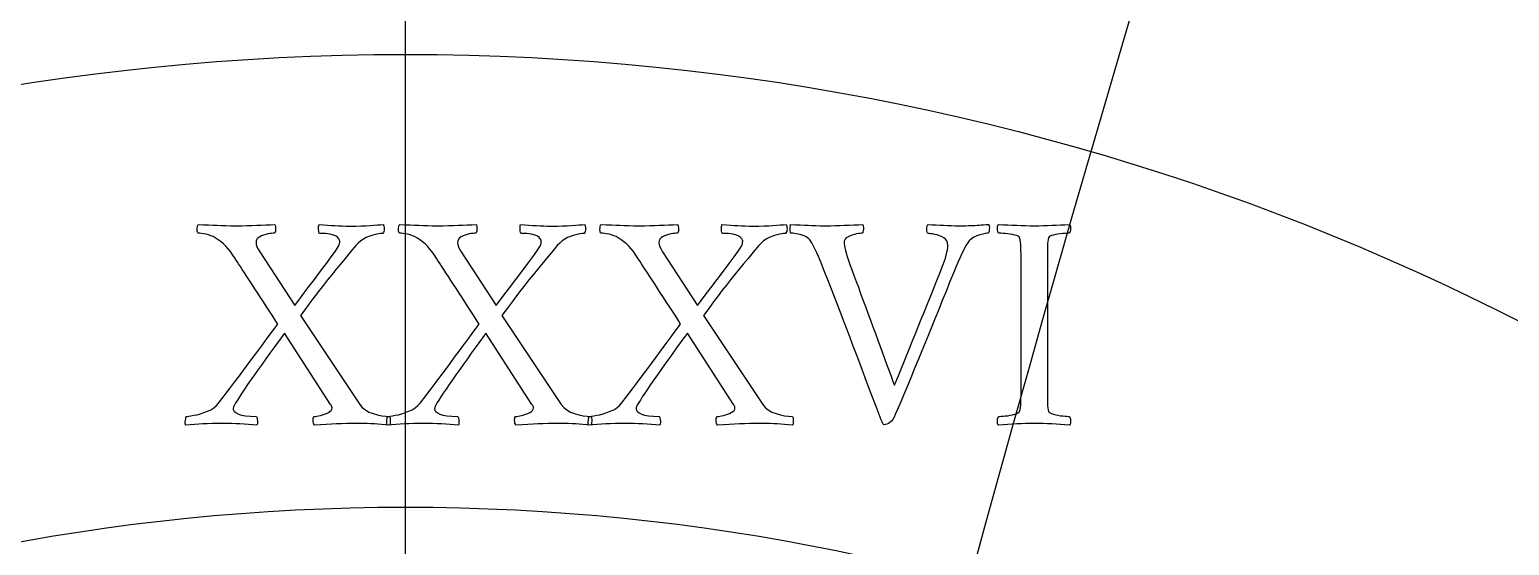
# Model space of a CAD drawing. Header units: millimetres. Extents: x -69 to 69, y -69 to 71.
# Drawn here: x -4.92 to 14.45, y 51.92 to 58.67 of the extents above; entities that cross this region are included whole.
import ezdxf

# ---------------------------------------------------------------- set-up
doc = ezdxf.new("R2010")
doc.units = ezdxf.units.MM
for name, color, linetype in [('ENGRAVE', 7, 'Continuous'), ('ENGRAVE_FINE', 8, 'Continuous'), ('TEXT', 5, 'Continuous')]:
    doc.layers.add(name, color=color, linetype=linetype)

msp = doc.modelspace()

# ---------------------------------------------------------------- linework, layer by layer
at = {"layer": 'ENGRAVE'}
msp.add_lwpolyline([(0, -68.4), (0, 68.4)], dxfattribs=at)
for centre, radius in [((0, 0), 68.4), ((0, 28.424), 36.7224), ((0, 26.228), 32.1226), ((0, 24.4499), 27.9737)]:
    msp.add_circle(centre, radius, dxfattribs=at)
msp.add_arc((0, 31.1576), 41.9068, 131.64088, 48.35912, dxfattribs=at)
at = {"layer": 'ENGRAVE_FINE'}
for centre, radius, start, end in [((-359.1049, -44.7739), 364.6446, 4.150866, 17.902688), ((-359.1049, -44.7739), 364.6446, 4.150866, 17.902688), ((359.1049, -44.7739), 364.6446, 162.097312, 175.849134), ((359.1049, -44.7739), 364.6446, 162.097312, 175.849134), ((-173.9699, -44.7739), 185.1349, 8.354592, 35.979906), ((-173.9699, -44.7739), 185.1349, 8.354592, 35.979906), ((173.9699, -44.7739), 185.1349, 144.020094, 171.645408), ((173.9699, -44.7739), 185.1349, 144.020094, 171.645408), ((-109.6732, -44.7739), 126.6398, 12.666469, 54.396525), ((-109.6732, -44.7739), 126.6398, 12.666469, 54.396525), ((109.6732, -44.7739), 126.6398, 125.603475, 167.333531), ((109.6732, -44.7739), 126.6398, 125.603475, 167.333531)]:
    msp.add_arc(centre, radius, start, end, dxfattribs=at)
at = {"layer": 'TEXT'}
for points in [[(-2.2147, 56.1073), (-2.1434, 56.1077), (-2.0752, 56.1088), (-2.0099, 56.1107), (-1.9477, 56.1134), (-1.8873, 56.1163), (-1.8274, 56.1189), (-1.768, 56.1213), (-1.7091, 56.1235), (-1.7055, 56.1134), (-1.703, 56.0992), (-1.7015, 56.081), (-1.701, 56.0588), (-1.702, 56.0375), (-1.705, 56.0224), (-1.7101, 56.0133), (-1.7172, 56.0102), (-1.7331, 56.0096), (-1.7526, 56.0077), (-1.7756, 56.0045), (-1.8021, 56.0001), (-1.8299, 55.994), (-1.8567, 55.986), (-1.8825, 55.9758), (-1.9073, 55.9637), (-1.9285, 55.9489), (-1.9437, 55.9308), (-1.9528, 55.9095), (-1.9558, 55.8848), (-1.9528, 55.8608), (-1.9437, 55.8333), (-1.9285, 55.8022), (-1.9073, 55.7675), (-1.4502, 55.0637), (-1.3622, 55.1812), (-1.2762, 55.2952), (-1.1923, 55.4057), (-1.1104, 55.5127), (-1.0351, 55.612), (-0.9708, 55.6998), (-0.9177, 55.7759), (-0.8758, 55.8403), (-0.8703, 55.8504), (-0.8662, 55.8606), (-0.8633, 55.8707), (-0.8616, 55.8808), (-0.8607, 55.8899), (-0.8601, 55.897), (-0.8597, 55.902), (-0.8596, 55.9051), (-0.8626, 55.9197), (-0.8717, 55.9354), (-0.8869, 55.9521), (-0.9081, 55.9698), (-0.9397, 55.9857), (-0.986, 55.9971), (-1.0469, 56.0039), (-1.1225, 56.0062), (-1.128, 56.0109), (-1.1321, 56.0208), (-1.135, 56.0361), (-1.1367, 56.0567), (-1.1371, 56.0784), (-1.1362, 56.0967), (-1.134, 56.1117), (-1.1306, 56.1235), (-1.0736, 56.1196), (-1.0199, 56.1159), (-0.9694, 56.1125), (-0.9223, 56.1093), (-0.8757, 56.1067), (-0.8267, 56.1048), (-0.7755, 56.1036), (-0.7221, 56.1033), (-0.6482, 56.1038), (-0.5805, 56.1053), (-0.5188, 56.1078), (-0.4632, 56.1114), (-0.4129, 56.1152), (-0.3671, 56.1184), (-0.3259, 56.1212), (-0.2892, 56.1235), (-0.2856, 56.1139), (-0.2827, 56.1012), (-0.2805, 56.0856), (-0.2791, 56.0669), (-0.2795, 56.0479), (-0.2827, 56.0315), (-0.2886, 56.0176), (-0.2973, 56.0062), (-0.3083, 56.0056), (-0.3251, 56.0037), (-0.3478, 56.0005), (-0.3762, 55.9961), (-0.4083, 55.9895), (-0.4419, 55.9799), (-0.4771, 55.9672), (-0.5137, 55.9516), (-0.5503, 55.9322), (-0.585, 55.9086), (-0.618, 55.8807), (-0.6492, 55.8484), (-0.7217, 55.7604), (-0.7893, 55.6785), (-0.8521, 55.6027), (-0.9102, 55.5329), (-0.9654, 55.4659), (-1.0199, 55.3984), (-1.0736, 55.3304), (-1.1266, 55.2619), (-1.1814, 55.1898), (-1.2409, 55.1112), (-1.3048, 55.026), (-1.3733, 54.9342), (-0.5967, 53.7692), (-0.5646, 53.7298), (-0.5249, 53.6964), (-0.4776, 53.6691), (-0.4227, 53.6479), (-0.3653, 53.6319), (-0.3105, 53.6206), (-0.2581, 53.6137), (-0.2083, 53.6114), (-0.2031, 53.6016), (-0.1997, 53.5882), (-0.1981, 53.5712), (-0.1982, 53.5508), (-0.1994, 53.5308), (-0.2007, 53.5154), (-0.2024, 53.5045), (-0.2043, 53.4982), (-0.2609, 53.5021), (-0.3135, 53.5058), (-0.362, 53.5092), (-0.4065, 53.5123), (-0.4513, 53.515), (-0.5006, 53.5169), (-0.5544, 53.518), (-0.6128, 53.5184), (-0.6931, 53.518), (-0.7681, 53.5169), (-0.8377, 53.515), (-0.9021, 53.5123), (-0.9664, 53.5092), (-1.0361, 53.5058), (-1.111, 53.5021), (-1.1913, 53.4982), (-1.1984, 53.5083), (-1.2034, 53.5225), (-1.2065, 53.5407), (-1.2075, 53.5629), (-1.2065, 53.5841), (-1.2034, 53.5993), (-1.1984, 53.6084), (-1.1913, 53.6114), (-1.1773, 53.6122), (-1.1594, 53.6145), (-1.1378, 53.6183), (-1.1124, 53.6236), (-1.0855, 53.6305), (-1.0593, 53.6393), (-1.0339, 53.6498), (-1.0093, 53.662), (-0.988, 53.6758), (-0.9729, 53.6908), (-0.9638, 53.7071), (-0.9607, 53.7247), (-0.9611, 53.7291), (-0.9622, 53.7343), (-0.9641, 53.7403), (-0.9668, 53.747), (-0.97, 53.7537), (-0.9734, 53.7596), (-0.977, 53.7648), (-0.981, 53.7692), (-1.5837, 54.6996), (-1.6291, 54.6393), (-1.6762, 54.5757), (-1.7251, 54.5088), (-1.7758, 54.4387), (-1.827, 54.3673), (-1.8775, 54.2966), (-1.9271, 54.2267), (-1.9761, 54.1575), (-2.0228, 54.0908), (-2.0661, 54.0281), (-2.1058, 53.9694), (-2.1419, 53.9148), (-2.1735, 53.8663), (-2.1996, 53.8258), (-2.22, 53.7935), (-2.235, 53.7692), (-2.2372, 53.7647), (-2.24, 53.7591), (-2.2433, 53.7525), (-2.2471, 53.7449), (-2.2506, 53.7366), (-2.2532, 53.7277), (-2.2547, 53.7184), (-2.2552, 53.7085), (-2.2509, 53.6907), (-2.238, 53.6736), (-2.2165, 53.6573), (-2.1864, 53.6418), (-2.146, 53.6285), (-2.0934, 53.619), (-2.0286, 53.6133), (-1.9518, 53.6114), (-1.9464, 53.6016), (-1.9422, 53.5882), (-1.9393, 53.5712), (-1.9376, 53.5508), (-1.9373, 53.5308), (-1.9381, 53.5154), (-1.9403, 53.5045), (-1.9437, 53.4982), (-1.9986, 53.5021), (-2.0539, 53.5058), (-2.1098, 53.5092), (-2.1662, 53.5123), (-2.2226, 53.515), (-2.2784, 53.5169), (-2.3338, 53.518), (-2.3887, 53.5184), (-2.4627, 53.518), (-2.5313, 53.5169), (-2.5942, 53.515), (-2.6516, 53.5123), (-2.7067, 53.5092), (-2.7628, 53.5058), (-2.82, 53.5021), (-2.8781, 53.4982), (-2.8813, 53.5097), (-2.8827, 53.524), (-2.8823, 53.541), (-2.8802, 53.5609), (-2.8772, 53.58), (-2.8746, 53.5948), (-2.8722, 53.6053), (-2.87, 53.6114), (-2.8578, 53.6123), (-2.8372, 53.615), (-2.8082, 53.6194), (-2.7709, 53.6256), (-2.7287, 53.6342), (-2.685, 53.6458), (-2.6397, 53.6605), (-2.5929, 53.6782), (-2.5481, 53.6993), (-2.5085, 53.7242), (-2.4742, 53.7529), (-2.4453, 53.7854), (-2.3722, 53.8805), (-2.3027, 53.9715), (-2.2367, 54.0584), (-2.1743, 54.1414), (-2.1137, 54.2224), (-2.0534, 54.3037), (-1.9934, 54.3852), (-1.9336, 54.467), (-1.8725, 54.5506), (-1.8087, 54.6374), (-1.7421, 54.7275), (-1.6727, 54.821), (-1.6966, 54.8595), (-1.7237, 54.9024), (-1.7542, 54.9495), (-1.788, 55.001), (-1.8236, 55.0552), (-1.8598, 55.1107), (-1.8964, 55.1674), (-1.9336, 55.2255), (-1.9705, 55.2831), (-2.0064, 55.3387), (-2.0413, 55.3923), (-2.0752, 55.4439), (-2.107, 55.4922), (-2.1358, 55.5359), (-2.1616, 55.5751), (-2.1844, 55.6098), (-2.203, 55.6381), (-2.2162, 55.6583), (-2.2242, 55.6704), (-2.2269, 55.6745), (-2.2588, 55.7243), (-2.2901, 55.7685), (-2.3205, 55.8072), (-2.3502, 55.8403), (-2.381, 55.8699), (-2.4145, 55.898), (-2.4507, 55.9245), (-2.4898, 55.9496), (-2.517, 55.9646), (-2.5459, 55.9774), (-2.5766, 55.9879), (-2.6091, 55.9961), (-2.6406, 56.0023), (-2.6683, 56.0067), (-2.6922, 56.0093), (-2.7123, 56.0102), (-2.7194, 56.0133), (-2.7244, 56.0224), (-2.7275, 56.0375), (-2.7285, 56.0588), (-2.7275, 56.081), (-2.7244, 56.0992), (-2.7194, 56.1134), (-2.7123, 56.1235), (-2.6421, 56.1213), (-2.5773, 56.1189), (-2.5177, 56.1163), (-2.4635, 56.1134), (-2.4093, 56.1107), (-2.3497, 56.1088), (-2.2849, 56.1077), (-2.2147, 56.1073)], [(0.4227, 56.1073), (0.494, 56.1077), (0.5623, 56.1088), (0.6275, 56.1107), (0.6897, 56.1134), (0.7501, 56.1163), (0.81, 56.1189), (0.8695, 56.1213), (0.9284, 56.1235), (0.9319, 56.1134), (0.9344, 56.0992), (0.9359, 56.081), (0.9365, 56.0588), (0.9354, 56.0375), (0.9324, 56.0224), (0.9274, 56.0133), (0.9203, 56.0102), (0.9043, 56.0096), (0.8849, 56.0077), (0.8619, 56.0045), (0.8353, 56.0001), (0.8075, 55.994), (0.7807, 55.986), (0.7549, 55.9758), (0.7302, 55.9637), (0.7089, 55.9489), (0.6937, 55.9308), (0.6846, 55.9095), (0.6816, 55.8848), (0.6846, 55.8608), (0.6937, 55.8333), (0.7089, 55.8022), (0.7302, 55.7675), (1.1873, 55.0637), (1.2752, 55.1812), (1.3612, 55.2952), (1.4451, 55.4057), (1.527, 55.5127), (1.6024, 55.612), (1.6666, 55.6998), (1.7197, 55.7759), (1.7617, 55.8403), (1.7671, 55.8504), (1.7713, 55.8606), (1.7742, 55.8707), (1.7758, 55.8808), (1.7767, 55.8899), (1.7773, 55.897), (1.7777, 55.902), (1.7778, 55.9051), (1.7748, 55.9197), (1.7657, 55.9354), (1.7505, 55.9521), (1.7293, 55.9698), (1.6977, 55.9857), (1.6514, 55.9971), (1.5905, 56.0039), (1.5149, 56.0062), (1.5095, 56.0109), (1.5053, 56.0208), (1.5024, 56.0361), (1.5008, 56.0567), (1.5004, 56.0784), (1.5013, 56.0967), (1.5034, 56.1117), (1.5068, 56.1235), (1.5638, 56.1196), (1.6176, 56.1159), (1.668, 56.1125), (1.7151, 56.1093), (1.7618, 56.1067), (1.8107, 56.1048), (1.8619, 56.1036), (1.9154, 56.1033), (1.9892, 56.1038), (2.057, 56.1053), (2.1187, 56.1078), (2.1743, 56.1114), (2.2246, 56.1152), (2.2703, 56.1184), (2.3116, 56.1212), (2.3482, 56.1235), (2.3519, 56.1139), (2.3548, 56.1012), (2.3569, 56.0856), (2.3583, 56.0669), (2.3579, 56.0479), (2.3548, 56.0315), (2.3488, 56.0176), (2.3401, 56.0062), (2.3291, 56.0056), (2.3123, 56.0037), (2.2897, 56.0005), (2.2612, 55.9961), (2.2291, 55.9895), (2.1955, 55.9799), (2.1604, 55.9672), (2.1237, 55.9516), (2.0872, 55.9322), (2.0524, 55.9086), (2.0194, 55.8807), (1.9882, 55.8484), (1.9158, 55.7604), (1.8481, 55.6785), (1.7853, 55.6027), (1.7273, 55.5329), (1.672, 55.4659), (1.6176, 55.3984), (1.5638, 55.3304), (1.5109, 55.2619), (1.456, 55.1898), (1.3966, 55.1112), (1.3326, 55.026), (1.2641, 54.9342), (2.0408, 53.7692), (2.0729, 53.7298), (2.1126, 53.6964), (2.1599, 53.6691), (2.2147, 53.6479), (2.2721, 53.6319), (2.327, 53.6206), (2.3793, 53.6137), (2.4291, 53.6114), (2.4343, 53.6016), (2.4377, 53.5882), (2.4394, 53.5712), (2.4392, 53.5508), (2.4381, 53.5308), (2.4367, 53.5154), (2.4351, 53.5045), (2.4332, 53.4982), (2.3765, 53.5021), (2.3239, 53.5058), (2.2754, 53.5092), (2.2309, 53.5123), (2.1862, 53.515), (2.1369, 53.5169), (2.083, 53.518), (2.0246, 53.5184), (1.9443, 53.518), (1.8694, 53.5169), (1.7997, 53.515), (1.7354, 53.5123), (1.671, 53.5092), (1.6014, 53.5058), (1.5264, 53.5021), (1.4461, 53.4982), (1.4391, 53.5083), (1.434, 53.5225), (1.431, 53.5407), (1.43, 53.5629), (1.431, 53.5841), (1.434, 53.5993), (1.4391, 53.6084), (1.4461, 53.6114), (1.4602, 53.6122), (1.478, 53.6145), (1.4996, 53.6183), (1.525, 53.6236), (1.552, 53.6305), (1.5781, 53.6393), (1.6035, 53.6498), (1.6282, 53.662), (1.6494, 53.6758), (1.6646, 53.6908), (1.6737, 53.7071), (1.6767, 53.7247), (1.6763, 53.7291), (1.6752, 53.7343), (1.6733, 53.7403), (1.6707, 53.747), (1.6675, 53.7537), (1.6641, 53.7596), (1.6604, 53.7648), (1.6565, 53.7692), (1.0538, 54.6996), (1.0084, 54.6393), (0.9612, 54.5757), (0.9123, 54.5088), (0.8616, 54.4387), (0.8104, 54.3673), (0.76, 54.2966), (0.7103, 54.2267), (0.6614, 54.1575), (0.6146, 54.0908), (0.5714, 54.0281), (0.5317, 53.9694), (0.4955, 53.9148), (0.4639, 53.8663), (0.4379, 53.8258), (0.4174, 53.7935), (0.4025, 53.7692), (0.4002, 53.7647), (0.3974, 53.7591), (0.3942, 53.7525), (0.3904, 53.7449), (0.3868, 53.7366), (0.3843, 53.7277), (0.3828, 53.7184), (0.3823, 53.7085), (0.3866, 53.6907), (0.3995, 53.6736), (0.4209, 53.6573), (0.451, 53.6418), (0.4915, 53.6285), (0.5441, 53.619), (0.6088, 53.6133), (0.6857, 53.6114), (0.6911, 53.6016), (0.6953, 53.5882), (0.6982, 53.5712), (0.6998, 53.5508), (0.7002, 53.5308), (0.6993, 53.5154), (0.6972, 53.5045), (0.6937, 53.4982), (0.6389, 53.5021), (0.5835, 53.5058), (0.5276, 53.5092), (0.4713, 53.5123), (0.4149, 53.515), (0.359, 53.5169), (0.3036, 53.518), (0.2488, 53.5184), (0.1747, 53.518), (0.1062, 53.5169), (0.0432, 53.515), (-0.0142, 53.5123), (-0.0693, 53.5092), (-0.1254, 53.5058), (-0.1825, 53.5021), (-0.2407, 53.4982), (-0.2438, 53.5097), (-0.2452, 53.524), (-0.2449, 53.541), (-0.2427, 53.5609), (-0.2398, 53.58), (-0.2371, 53.5948), (-0.2347, 53.6053), (-0.2326, 53.6114), (-0.2203, 53.6123), (-0.1997, 53.615), (-0.1708, 53.6194), (-0.1335, 53.6256), (-0.0913, 53.6342), (-0.0475, 53.6458), (-0.0023, 53.6605), (0.0445, 53.6782), (0.0894, 53.6993), (0.1289, 53.7242), (0.1632, 53.7529), (0.1921, 53.7854), (0.2652, 53.8805), (0.3347, 53.9715), (0.4007, 54.0584), (0.4632, 54.1414), (0.5237, 54.2224), (0.584, 54.3037), (0.6441, 54.3852), (0.7039, 54.467), (0.7649, 54.5506), (0.8288, 54.6374), (0.8954, 54.7275), (0.9648, 54.821), (0.9409, 54.8595), (0.9137, 54.9024), (0.8832, 54.9495), (0.8495, 55.001), (0.8138, 55.0552), (0.7777, 55.1107), (0.741, 55.1674), (0.7039, 55.2255), (0.6669, 55.2831), (0.631, 55.3387), (0.5962, 55.3923), (0.5623, 55.4439), (0.5304, 55.4922), (0.5016, 55.5359), (0.4758, 55.5751), (0.4531, 55.6098), (0.4345, 55.6381), (0.4212, 55.6583), (0.4132, 55.6704), (0.4106, 55.6745), (0.3786, 55.7243), (0.3474, 55.7685), (0.3169, 55.8072), (0.2872, 55.8403), (0.2565, 55.8699), (0.223, 55.898), (0.1867, 55.9245), (0.1476, 55.9496), (0.1205, 55.9646), (0.0915, 55.9774), (0.0608, 55.9879), (0.0283, 55.9961), (-0.0032, 56.0023), (-0.0308, 56.0067), (-0.0547, 56.0093), (-0.0748, 56.0102), (-0.0819, 56.0133), (-0.087, 56.0224), (-0.09, 56.0375), (-0.091, 56.0588), (-0.09, 56.081), (-0.087, 56.0992), (-0.0819, 56.1134), (-0.0748, 56.1235), (-0.0047, 56.1213), (0.0602, 56.1189), (0.1197, 56.1163), (0.1739, 56.1134), (0.2282, 56.1107), (0.2877, 56.1088), (0.3526, 56.1077), (0.4227, 56.1073)], [(3.0602, 56.1073), (3.1315, 56.1077), (3.1997, 56.1088), (3.265, 56.1107), (3.3271, 56.1134), (3.3876, 56.1163), (3.4475, 56.1189), (3.5069, 56.1213), (3.5658, 56.1235), (3.5693, 56.1134), (3.5719, 56.0992), (3.5734, 56.081), (3.5739, 56.0588), (3.5729, 56.0375), (3.5699, 56.0224), (3.5648, 56.0133), (3.5577, 56.0102), (3.5418, 56.0096), (3.5223, 56.0077), (3.4993, 56.0045), (3.4728, 56.0001), (3.445, 55.994), (3.4182, 55.986), (3.3924, 55.9758), (3.3676, 55.9637), (3.3464, 55.9489), (3.3312, 55.9308), (3.3221, 55.9095), (3.3191, 55.8848), (3.3221, 55.8608), (3.3312, 55.8333), (3.3464, 55.8022), (3.3676, 55.7675), (3.8247, 55.0637), (3.9127, 55.1812), (3.9986, 55.2952), (4.0826, 55.4057), (4.1645, 55.5127), (4.2398, 55.612), (4.3041, 55.6998), (4.3571, 55.7759), (4.3991, 55.8403), (4.4045, 55.8504), (4.4087, 55.8606), (4.4116, 55.8707), (4.4133, 55.8808), (4.4142, 55.8899), (4.4148, 55.897), (4.4152, 55.902), (4.4153, 55.9051), (4.4123, 55.9197), (4.4032, 55.9354), (4.388, 55.9521), (4.3668, 55.9698), (4.3351, 55.9857), (4.2889, 55.9971), (4.228, 56.0039), (4.1524, 56.0062), (4.1469, 56.0109), (4.1428, 56.0208), (4.1398, 56.0361), (4.1382, 56.0567), (4.1378, 56.0784), (4.1387, 56.0967), (4.1409, 56.1117), (4.1443, 56.1235), (4.2013, 56.1196), (4.255, 56.1159), (4.3054, 56.1125), (4.3526, 56.1093), (4.3992, 56.1067), (4.4482, 56.1048), (4.4994, 56.1036), (4.5528, 56.1033), (4.6267, 56.1038), (4.6944, 56.1053), (4.7561, 56.1078), (4.8117, 56.1114), (4.862, 56.1152), (4.9078, 56.1184), (4.949, 56.1212), (4.9857, 56.1235), (4.9893, 56.1139), (4.9922, 56.1012), (4.9944, 56.0856), (4.9958, 56.0669), (4.9954, 56.0479), (4.9922, 56.0315), (4.9863, 56.0176), (4.9776, 56.0062), (4.9666, 56.0056), (4.9498, 56.0037), (4.9271, 56.0005), (4.8987, 55.9961), (4.8666, 55.9895), (4.833, 55.9799), (4.7978, 55.9672), (4.7612, 55.9516), (4.7246, 55.9322), (4.6899, 55.9086), (4.6569, 55.8807), (4.6256, 55.8484), (4.5532, 55.7604), (4.4856, 55.6785), (4.4228, 55.6027), (4.3647, 55.5329), (4.3095, 55.4659), (4.255, 55.3984), (4.2013, 55.3304), (4.1483, 55.2619), (4.0935, 55.1898), (4.034, 55.1112), (3.9701, 55.026), (3.9016, 54.9342), (4.6782, 53.7692), (4.7103, 53.7298), (4.75, 53.6964), (4.7973, 53.6691), (4.8522, 53.6479), (4.9096, 53.6319), (4.9644, 53.6206), (5.0168, 53.6137), (5.0666, 53.6114), (5.0717, 53.6016), (5.0752, 53.5882), (5.0768, 53.5712), (5.0767, 53.5508), (5.0755, 53.5308), (5.0741, 53.5154), (5.0725, 53.5045), (5.0706, 53.4982), (5.014, 53.5021), (4.9614, 53.5058), (4.9128, 53.5092), (4.8684, 53.5123), (4.8236, 53.515), (4.7743, 53.5169), (4.7205, 53.518), (4.662, 53.5184), (4.5818, 53.518), (4.5068, 53.5169), (4.4372, 53.515), (4.3728, 53.5123), (4.3085, 53.5092), (4.2388, 53.5058), (4.1639, 53.5021), (4.0836, 53.4982), (4.0765, 53.5083), (4.0715, 53.5225), (4.0684, 53.5407), (4.0674, 53.5629), (4.0684, 53.5841), (4.0715, 53.5993), (4.0765, 53.6084), (4.0836, 53.6114), (4.0976, 53.6122), (4.1154, 53.6145), (4.1371, 53.6183), (4.1625, 53.6236), (4.1894, 53.6305), (4.2156, 53.6393), (4.241, 53.6498), (4.2656, 53.662), (4.2869, 53.6758), (4.302, 53.6908), (4.3111, 53.7071), (4.3142, 53.7247), (4.3138, 53.7291), (4.3126, 53.7343), (4.3108, 53.7403), (4.3081, 53.747), (4.3049, 53.7537), (4.3015, 53.7596), (4.2979, 53.7648), (4.2939, 53.7692), (3.6912, 54.6996), (3.6458, 54.6393), (3.5987, 54.5757), (3.5498, 54.5088), (3.4991, 54.4387), (3.4479, 54.3673), (3.3974, 54.2966), (3.3478, 54.2267), (3.2988, 54.1575), (3.2521, 54.0908), (3.2088, 54.0281), (3.1691, 53.9694), (3.133, 53.9148), (3.1014, 53.8663), (3.0753, 53.8258), (3.0549, 53.7935), (3.0399, 53.7692), (3.0377, 53.7647), (3.0349, 53.7591), (3.0316, 53.7525), (3.0278, 53.7449), (3.0243, 53.7366), (3.0217, 53.7277), (3.0202, 53.7184), (3.0197, 53.7085), (3.024, 53.6907), (3.0369, 53.6736), (3.0584, 53.6573), (3.0885, 53.6418), (3.1289, 53.6285), (3.1815, 53.619), (3.2462, 53.6133), (3.3231, 53.6114), (3.3285, 53.6016), (3.3327, 53.5882), (3.3356, 53.5712), (3.3373, 53.5508), (3.3376, 53.5308), (3.3368, 53.5154), (3.3346, 53.5045), (3.3312, 53.4982), (3.2763, 53.5021), (3.221, 53.5058), (3.1651, 53.5092), (3.1087, 53.5123), (3.0523, 53.515), (2.9965, 53.5169), (2.9411, 53.518), (2.8862, 53.5184), (2.8121, 53.518), (2.7436, 53.5169), (2.6807, 53.515), (2.6233, 53.5123), (2.5682, 53.5092), (2.512, 53.5058), (2.4549, 53.5021), (2.3968, 53.4982), (2.3936, 53.5097), (2.3922, 53.524), (2.3926, 53.541), (2.3947, 53.5609), (2.3976, 53.58), (2.4003, 53.5948), (2.4027, 53.6053), (2.4048, 53.6114), (2.4171, 53.6123), (2.4377, 53.615), (2.4667, 53.6194), (2.504, 53.6256), (2.5462, 53.6342), (2.5899, 53.6458), (2.6352, 53.6605), (2.6819, 53.6782), (2.7268, 53.6993), (2.7664, 53.7242), (2.8006, 53.7529), (2.8296, 53.7854), (2.9027, 53.8805), (2.9722, 53.9715), (3.0382, 54.0584), (3.1006, 54.1414), (3.1612, 54.2224), (3.2215, 54.3037), (3.2815, 54.3852), (3.3413, 54.467), (3.4024, 54.5506), (3.4662, 54.6374), (3.5328, 54.7275), (3.6022, 54.821), (3.5783, 54.8595), (3.5511, 54.9024), (3.5207, 54.9495), (3.4869, 55.001), (3.4513, 55.0552), (3.4151, 55.1107), (3.3785, 55.1674), (3.3413, 55.2255), (3.3044, 55.2831), (3.2685, 55.3387), (3.2336, 55.3923), (3.1997, 55.4439), (3.1679, 55.4922), (3.139, 55.5359), (3.1133, 55.5751), (3.0905, 55.6098), (3.0719, 55.6381), (3.0586, 55.6583), (3.0507, 55.6704), (3.048, 55.6745), (3.016, 55.7243), (2.9848, 55.7685), (2.9544, 55.8072), (2.9247, 55.8403), (2.8939, 55.8699), (2.8604, 55.898), (2.8242, 55.9245), (2.7851, 55.9496), (2.7579, 55.9646), (2.729, 55.9774), (2.6982, 55.9879), (2.6658, 55.9961), (2.6343, 56.0023), (2.6066, 56.0067), (2.5827, 56.0093), (2.5626, 56.0102), (2.5555, 56.0133), (2.5505, 56.0224), (2.5474, 56.0375), (2.5464, 56.0588), (2.5474, 56.081), (2.5505, 56.0992), (2.5555, 56.1134), (2.5626, 56.1235), (2.6328, 56.1213), (2.6976, 56.1189), (2.7572, 56.1163), (2.8114, 56.1134), (2.8656, 56.1107), (2.9252, 56.1088), (2.99, 56.1077), (3.0602, 56.1073)], [(5.4994, 56.1073), (5.5636, 56.1077), (5.6268, 56.1088), (5.689, 56.1107), (5.7502, 56.1134), (5.8106, 56.1163), (5.8705, 56.1189), (5.93, 56.1213), (5.9889, 56.1235), (5.9923, 56.1135), (5.9944, 56.0997), (5.9953, 56.0822), (5.9949, 56.0608), (5.9933, 56.0402), (5.9904, 56.0249), (5.9862, 56.0149), (5.9808, 56.0102), (5.97, 56.0096), (5.954, 56.0077), (5.9326, 56.0045), (5.9059, 56.0001), (5.877, 55.994), (5.8488, 55.986), (5.8214, 55.9758), (5.7947, 55.9637), (5.7717, 55.9487), (5.7553, 55.9298), (5.7454, 55.9072), (5.7421, 55.8808), (5.7467, 55.8398), (5.7603, 55.7817), (5.7831, 55.7063), (5.8149, 55.6138), (5.8325, 55.5656), (5.8528, 55.5101), (5.876, 55.4473), (5.9019, 55.3772), (5.9298, 55.3014), (5.959, 55.2219), (5.9895, 55.1386), (6.0212, 55.0515), (6.0537, 54.9625), (6.0865, 54.8735), (6.1194, 54.7845), (6.1527, 54.6956), (6.1853, 54.6083), (6.2164, 54.5246), (6.246, 54.4445), (6.274, 54.3679), (6.3001, 54.2965), (6.3236, 54.2319), (6.3446, 54.1741), (6.363, 54.1232), (6.3783, 54.0811), (6.3898, 54.0498), (6.3975, 54.0295), (6.4015, 54.02), (6.4078, 54.0338), (6.4187, 54.0589), (6.4341, 54.0955), (6.4541, 54.1434), (6.4777, 54.2007), (6.5041, 54.2652), (6.5333, 54.3372), (6.5653, 54.4164), (6.5996, 54.5015), (6.6356, 54.5909), (6.6734, 54.6846), (6.7129, 54.7825), (6.7535, 54.883), (6.7944, 54.9843), (6.8354, 55.0863), (6.8768, 55.1891), (6.9176, 55.2907), (6.9572, 55.3893), (6.9955, 55.4849), (7.0325, 55.5774), (7.0462, 55.6123), (7.0588, 55.6482), (7.0704, 55.6851), (7.0811, 55.723), (7.0899, 55.7599), (7.0962, 55.7938), (7.1, 55.8247), (7.1013, 55.8525), (7.0979, 55.8828), (7.0876, 55.9091), (7.0706, 55.9313), (7.0467, 55.9496), (7.0189, 55.9645), (6.99, 55.9769), (6.9602, 55.9867), (6.9294, 55.994), (6.9004, 55.9994), (6.8763, 56.0032), (6.8569, 56.0054), (6.8424, 56.0062), (6.8353, 56.0126), (6.8303, 56.0239), (6.8272, 56.0399), (6.8262, 56.0608), (6.8272, 56.0822), (6.8303, 56.0997), (6.8353, 56.1135), (6.8424, 56.1235), (6.8962, 56.1213), (6.9486, 56.1189), (6.9994, 56.1163), (7.0487, 56.1134), (7.098, 56.1107), (7.1488, 56.1088), (7.2011, 56.1077), (7.255, 56.1073), (7.2991, 56.1074), (7.3384, 56.1078), (7.3729, 56.1085), (7.4026, 56.1093), (7.4298, 56.1105), (7.4567, 56.1119), (7.4834, 56.1135), (7.5098, 56.1154), (7.5377, 56.1174), (7.5685, 56.1194), (7.6024, 56.1215), (7.6393, 56.1235), (7.6426, 56.1134), (7.6443, 56.0992), (7.6446, 56.081), (7.6433, 56.0588), (7.6411, 56.0375), (7.6383, 56.0224), (7.635, 56.0133), (7.6312, 56.0102), (7.6151, 56.009), (7.5913, 56.0052), (7.5595, 55.9989), (7.52, 55.99), (7.4786, 55.9774), (7.4416, 55.9597), (7.4088, 55.9369), (7.3804, 55.9091), (7.3608, 55.8837), (7.3384, 55.8479), (7.3133, 55.8018), (7.2853, 55.7453), (7.2569, 55.6842), (7.2302, 55.6244), (7.2053, 55.5659), (7.1822, 55.5086), (7.1287, 55.3759), (7.0775, 55.2487), (7.0286, 55.1271), (6.9819, 55.0111), (6.9367, 54.8988), (6.8919, 54.7886), (6.8477, 54.6804), (6.804, 54.5742), (6.7601, 54.468), (6.7155, 54.3598), (6.6701, 54.2496), (6.624, 54.1373), (6.5759, 54.021), (6.5248, 53.8987), (6.4707, 53.7702), (6.4136, 53.6357), (6.397, 53.6003), (6.3797, 53.571), (6.3616, 53.5477), (6.3428, 53.5305), (6.3235, 53.5182), (6.3039, 53.5093), (6.284, 53.504), (6.2639, 53.5022), (6.2581, 53.5039), (6.2528, 53.5088), (6.248, 53.517), (6.2437, 53.5285), (6.2397, 53.5408), (6.2356, 53.5513), (6.2316, 53.56), (6.2275, 53.567), (6.1619, 53.74), (6.0986, 53.9073), (6.0375, 54.0687), (5.9787, 54.2243), (5.9209, 54.3776), (5.8624, 54.5322), (5.8035, 54.6881), (5.7441, 54.8452), (5.6826, 55.007), (5.6172, 55.1769), (5.5481, 55.3549), (5.4751, 55.541), (5.453, 55.5981), (5.4311, 55.6522), (5.4095, 55.7033), (5.3882, 55.7513), (5.3663, 55.7968), (5.3432, 55.8403), (5.3188, 55.8818), (5.2931, 55.9212), (5.281, 55.9367), (5.2648, 55.9506), (5.2446, 55.963), (5.2203, 55.9738), (5.1941, 55.9832), (5.1682, 55.991), (5.1425, 55.9973), (5.1171, 56.0021), (5.0935, 56.0057), (5.0731, 56.0082), (5.0561, 56.0097), (5.0423, 56.0102), (5.0405, 56.0136), (5.0393, 56.0239), (5.0385, 56.0409), (5.0382, 56.0648), (5.0385, 56.089), (5.0393, 56.1068), (5.0405, 56.1183), (5.0423, 56.1235), (5.1082, 56.1213), (5.1682, 56.1189), (5.2224, 56.1163), (5.2708, 56.1134), (5.3193, 56.1107), (5.3735, 56.1088), (5.4335, 56.1077), (5.4994, 56.1073)], [(8.2339, 56.1073), (8.2922, 56.1077), (8.3497, 56.1088), (8.4065, 56.1107), (8.4625, 56.1134), (8.5187, 56.1163), (8.5762, 56.1189), (8.635, 56.1213), (8.6951, 56.1235), (8.702, 56.1139), (8.7067, 56.1012), (8.7091, 56.0856), (8.7092, 56.0669), (8.7076, 56.0482), (8.7047, 56.0325), (8.7005, 56.0198), (8.6951, 56.0102), (8.6804, 56.0099), (8.6607, 56.0087), (8.6359, 56.0068), (8.6061, 56.0042), (8.5742, 56.0007), (8.5434, 55.9966), (8.5135, 55.9916), (8.4847, 55.986), (8.4594, 55.9791), (8.4402, 55.9708), (8.4271, 55.9609), (8.42, 55.9496), (8.4146, 55.9278), (8.4104, 55.903), (8.4075, 55.8752), (8.4058, 55.8444), (8.405, 55.8113), (8.4043, 55.7766), (8.4039, 55.7405), (8.4038, 55.7028), (8.4038, 55.6967), (8.4038, 55.6907), (8.4038, 55.6846), (8.4038, 55.6785), (8.4038, 55.6725), (8.4038, 55.6664), (8.4038, 55.6603), (8.4038, 55.6543), (8.4038, 53.9674), (8.4038, 53.9614), (8.4038, 53.9553), (8.4038, 53.9492), (8.4038, 53.9432), (8.4038, 53.9371), (8.4038, 53.931), (8.4038, 53.9249), (8.4038, 53.9189), (8.4039, 53.8813), (8.4043, 53.8456), (8.405, 53.8116), (8.4058, 53.7793), (8.4075, 53.7494), (8.4104, 53.7222), (8.4146, 53.6978), (8.42, 53.6762), (8.4271, 53.6663), (8.4402, 53.657), (8.4594, 53.6481), (8.4847, 53.6398), (8.5135, 53.6323), (8.5434, 53.6261), (8.5742, 53.6212), (8.6061, 53.6175), (8.6359, 53.6149), (8.6607, 53.613), (8.6804, 53.6118), (8.6951, 53.6114), (8.7005, 53.6018), (8.7047, 53.5892), (8.7076, 53.5735), (8.7092, 53.5548), (8.7091, 53.5361), (8.7067, 53.5204), (8.702, 53.5078), (8.6951, 53.4982), (8.635, 53.5021), (8.5762, 53.5058), (8.5187, 53.5092), (8.4625, 53.5123), (8.4065, 53.515), (8.3497, 53.5169), (8.2922, 53.518), (8.2339, 53.5184), (8.177, 53.518), (8.1197, 53.5169), (8.0618, 53.515), (8.0034, 53.5123), (7.9444, 53.5092), (7.885, 53.5058), (7.8251, 53.5021), (7.7647, 53.4982), (7.7577, 53.5078), (7.7531, 53.5204), (7.7507, 53.5361), (7.7505, 53.5548), (7.7522, 53.5735), (7.7551, 53.5892), (7.7593, 53.6018), (7.7647, 53.6114), (7.7794, 53.6118), (7.7991, 53.613), (7.8238, 53.6149), (7.8537, 53.6175), (7.8857, 53.6212), (7.9169, 53.6261), (7.9474, 53.6323), (7.9771, 53.6398), (8.003, 53.6481), (8.0221, 53.657), (8.0343, 53.6663), (8.0398, 53.6762), (8.047, 53.7022), (8.0524, 53.7318), (8.0561, 53.7649), (8.058, 53.8016), (8.0588, 53.8408), (8.0595, 53.8815), (8.0599, 53.9237), (8.06, 53.9674), (8.06, 55.6543), (8.0599, 55.6981), (8.0595, 55.7407), (8.0588, 55.7821), (8.058, 55.8221), (8.0561, 55.8597), (8.0524, 55.8934), (8.047, 55.9234), (8.0398, 55.9496), (8.0343, 55.9609), (8.0221, 55.9708), (8.003, 55.9791), (7.9771, 55.986), (7.9474, 55.9916), (7.9169, 55.9966), (7.8857, 56.0007), (7.8537, 56.0042), (7.8238, 56.0068), (7.7991, 56.0087), (7.7794, 56.0099), (7.7647, 56.0102), (7.7593, 56.0198), (7.7551, 56.0325), (7.7522, 56.0482), (7.7505, 56.0669), (7.7507, 56.0856), (7.7531, 56.1012), (7.7577, 56.1139), (7.7647, 56.1235), (7.8251, 56.1213), (7.885, 56.1189), (7.9444, 56.1163), (8.0034, 56.1134), (8.0618, 56.1107), (8.1197, 56.1088), (8.177, 56.1077), (8.2339, 56.1073)]]:
    msp.add_lwpolyline(points, close=True, dxfattribs=at)

doc.saveas('drawing.dxf')
